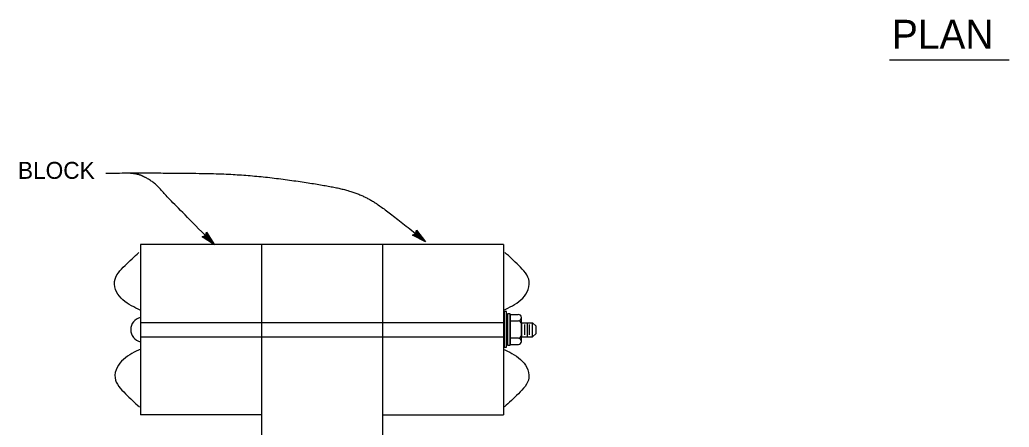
# Model space of a CAD drawing. Extents: x -893 to 867, y -474 to 712.
# Drawn here: x -432 to -23.2, y -129.7 to 38.7 of the extents above; entities that cross this region are included whole.
import ezdxf

# ---------------------------------------------------------------- set-up
doc = ezdxf.new("R2010")
doc.units = 0
for name, color, linetype in [('56 Stage 3 Anno', 7, 'Continuous'), ('57 Undefined', 7, 'Continuous'), ('60 Nongeo Data', 7, 'Continuous')]:
    doc.layers.add(name, color=color, linetype=linetype)

msp = doc.modelspace()

# ---------------------------------------------------------------- linework, layer by layer
at = {"layer": '56 Stage 3 Anno'}
for p, q in [((-268.08, -48.23), (-268.08, -48.23)), ((-356.7, -50.96), (-356.7, -50.96)), ((-354.81, -49.07), (-354.81, -49.07)), ((-269.77, -50.3), (-269.77, -50.3)), ((-264.29, -53.08), (-264.29, -53.08)), ((-351.51, -54.26), (-351.51, -54.26))]:
    msp.add_line(p, q, dxfattribs=at)
for points in [[(-268.08, -48.23), (-264.29, -53.08), (-269.77, -50.3), (-269.38, -50.16), (-265.37, -52.2), (-268.14, -48.64), (-268.2, -49.05), (-266.43, -51.32), (-268.99, -50.02), (-268.6, -49.88), (-267.49, -50.44), (-268.26, -49.46), (-268.31, -49.78), (-269.77, -50.3), (-268.31, -49.78)], [(-354.81, -49.07), (-351.51, -54.26), (-356.7, -50.96), (-356.29, -50.86), (-352.5, -53.28), (-354.91, -49.47), (-355.01, -49.88), (-353.46, -52.31), (-355.89, -50.76), (-355.49, -50.66), (-354.44, -51.33), (-355.11, -50.28), (-355.19, -50.59), (-356.7, -50.96), (-355.19, -50.59)]]:
    msp.add_lwpolyline(points, close=True, dxfattribs=at)
for points in [[(-396.47, -24.66), (-364.18, -24.51), (-336.09, -25.41), (-307.1, -29.42), (-292.83, -32.55), (-281.68, -38.79), (-264.29, -53.08)], [(-351.51, -54.26), (-371.11, -34.66), (-375.56, -29.31), (-380.46, -26.19), (-384.03, -24.86), (-386.25, -24.86)]]:
    msp.add_open_spline(points, degree=2, dxfattribs=at)
at = {"layer": '57 Undefined'}
msp.add_line((-72.64, 22.06), (-23.16, 22.06), dxfattribs=at)
at = {"layer": '60 Nongeo Data'}
for p, q in [((-382.16, -54.19), (-382.16, -124.5)), ((-232.16, -54.19), (-382.16, -54.19)), ((-332.16, -54.19), (-332.16, -280.05)), ((-282.16, -54.19), (-282.16, -280.05)), ((-232.16, -54.19), (-232.16, -124.5)), ((-382.16, -81.36), (-382.16, -97.36)), ((-232.16, -81.36), (-232.16, -97.36)), ((-230.27, -95.98), (-230.27, -82.72)), ((-230.27, -82.72), (-229.53, -82.72)), ((-229.53, -82.72), (-229.53, -95.98)), ((-229.2, -95.56), (-229.2, -83.08)), ((-229.2, -83.08), (-226.07, -83.08)), ((-229.2, -85.75), (-225.89, -85.75)), ((-224.75, -94.27), (-224.75, -84.4)), ((-382.16, -86.35), (-232.16, -86.35)), ((-224.56, -92.39), (-224.56, -86.5)), ((-224.56, -86.5), (-220.14, -86.5)), ((-223.32, -91.47), (-223.32, -87.22)), ((-222.35, -86.5), (-222.35, -92.14)), ((-221.44, -91.47), (-221.44, -87.22)), ((-220.14, -92.39), (-220.14, -86.5)), ((-220.14, -86.5), (-218.67, -87.97)), ((-218.67, -90.92), (-218.67, -87.97)), ((-382.16, -92.35), (-232.16, -92.35)), ((-226.08, -92.89), (-229.2, -92.89)), ((-224.56, -92.39), (-220.14, -92.39)), ((-220.14, -92.39), (-218.67, -90.92)), ((-229.53, -95.98), (-230.27, -95.98)), ((-229.2, -95.56), (-226, -95.56)), ((-332.16, -124.5), (-382.16, -124.5)), ((-282.16, -124.5), (-232.16, -124.5))]:
    msp.add_line(p, q, dxfattribs=at)
msp.add_lwpolyline([(-231.89, -81.83), (-231.89, -96.54), (-230.84, -96.54), (-230.84, -81.83)], close=True, dxfattribs=at)
for centre, radius, start, end in [((-381.03, -89.34), 5.13, 102.7027, 257.2973), ((-226.09, -87.11), 1.34, 1.8976, 89.5004), ((-226.08, -84.42), 1.34, 278.2125, 89.2776), ((-226.08, -91.55), 1.34, 269.6015, 357.0732), ((-226.08, -94.22), 1.34, 273.6172, 85.1952)]:
    msp.add_arc(centre, radius, start, end, dxfattribs=at)
for points in [[(-382.2, -81.33), (-385.85, -79.5), (-391.98, -73.76), (-392.82, -69.46), (-388.52, -62.87), (-382.77, -57.46)], [(-232.11, -81.33), (-228.46, -79.5), (-222.33, -73.76), (-221.49, -69.46), (-225.8, -62.87), (-231.54, -57.46)], [(-382.03, -97.39), (-385.68, -99.22), (-391.81, -104.96), (-392.65, -109.27), (-388.34, -115.85), (-382.6, -121.26)], [(-232.28, -97.39), (-228.63, -99.22), (-222.51, -104.96), (-221.66, -109.27), (-225.97, -115.85), (-231.71, -121.26)]]:
    msp.add_spline(points, degree=3, dxfattribs=at)

# ---------------------------------------------------------------- texts
at = {"layer": '57 Undefined'}
for s, height, p in [('PLAN', 12, (-71.6, 26.67)), ('BLOCK', 7, (-432.77, -27.05))]:
    msp.add_text(s, height=height, dxfattribs=at).set_placement(p)

doc.saveas('drawing.dxf')
